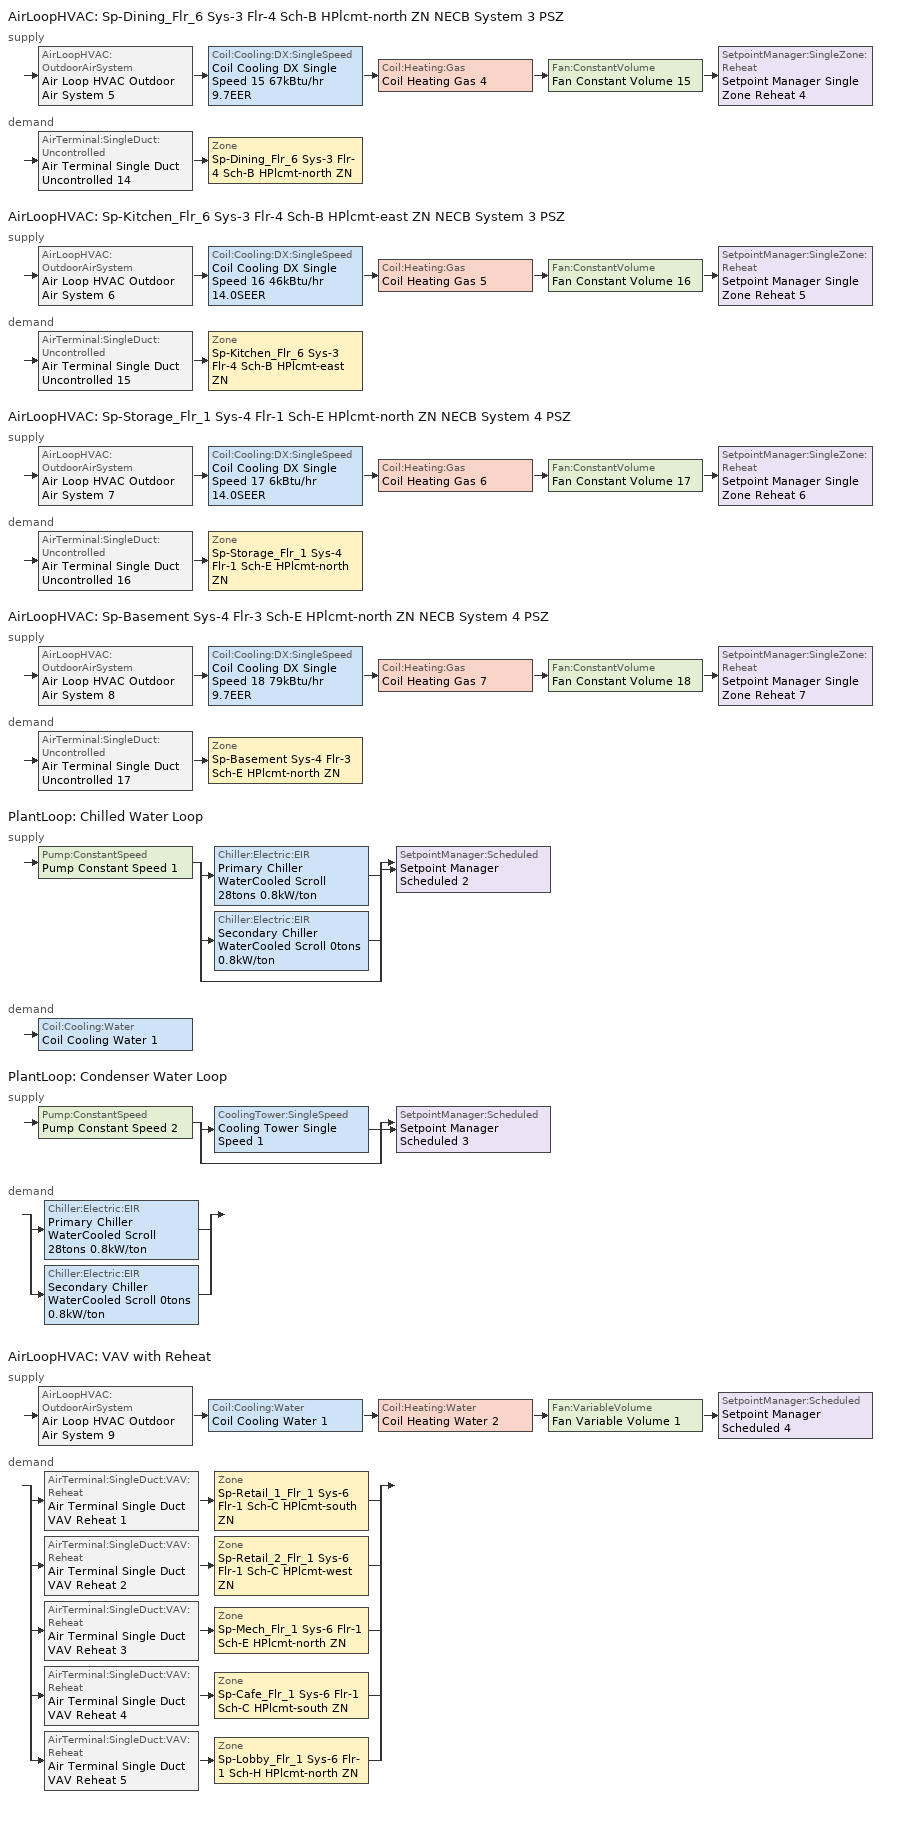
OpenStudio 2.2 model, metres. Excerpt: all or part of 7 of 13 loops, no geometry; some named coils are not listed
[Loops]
AirLoopHVAC 'Sp-Dining_Flr_6 Sys-3 Flr-4 Sch-B HPlcmt-north ZN NECB System 3 PSZ'
 supply: AirLoopHVAC:OutdoorAirSystem 'Air Loop HVAC Outdoor Air System 5' > Coil:Cooling:DX:SingleSpeed 'Coil Cooling DX Single Speed 15 67kBtu/hr 9.7EER' > Coil:Heating:Gas 'Coil Heating Gas 4' > Fan:ConstantVolume 'Fan Constant Volume 15' > SetpointManager:SingleZone:Reheat 'Setpoint Manager Single Zone Reheat 4'
 demand: AirTerminal:SingleDuct:Uncontrolled 'Air Terminal Single Duct Uncontrolled 14' > Zone 'Sp-Dining_Flr_6 Sys-3 Flr-4 Sch-B HPlcmt-north ZN'
AirLoopHVAC 'Sp-Kitchen_Flr_6 Sys-3 Flr-4 Sch-B HPlcmt-east ZN NECB System 3 PSZ'
 supply: AirLoopHVAC:OutdoorAirSystem 'Air Loop HVAC Outdoor Air System 6' > Coil:Cooling:DX:SingleSpeed 'Coil Cooling DX Single Speed 16 46kBtu/hr 14.0SEER' > Coil:Heating:Gas 'Coil Heating Gas 5' > Fan:ConstantVolume 'Fan Constant Volume 16' > SetpointManager:SingleZone:Reheat 'Setpoint Manager Single Zone Reheat 5'
 demand: AirTerminal:SingleDuct:Uncontrolled 'Air Terminal Single Duct Uncontrolled 15' > Zone 'Sp-Kitchen_Flr_6 Sys-3 Flr-4 Sch-B HPlcmt-east ZN'
AirLoopHVAC 'Sp-Storage_Flr_1 Sys-4 Flr-1 Sch-E HPlcmt-north ZN NECB System 4 PSZ'
 supply: AirLoopHVAC:OutdoorAirSystem 'Air Loop HVAC Outdoor Air System 7' > Coil:Cooling:DX:SingleSpeed 'Coil Cooling DX Single Speed 17 6kBtu/hr 14.0SEER' > Coil:Heating:Gas 'Coil Heating Gas 6' > Fan:ConstantVolume 'Fan Constant Volume 17' > SetpointManager:SingleZone:Reheat 'Setpoint Manager Single Zone Reheat 6'
 demand: AirTerminal:SingleDuct:Uncontrolled 'Air Terminal Single Duct Uncontrolled 16' > Zone 'Sp-Storage_Flr_1 Sys-4 Flr-1 Sch-E HPlcmt-north ZN'
AirLoopHVAC 'Sp-Basement Sys-4 Flr-3 Sch-E HPlcmt-north ZN NECB System 4 PSZ'
 supply: AirLoopHVAC:OutdoorAirSystem 'Air Loop HVAC Outdoor Air System 8' > Coil:Cooling:DX:SingleSpeed 'Coil Cooling DX Single Speed 18 79kBtu/hr 9.7EER' > Coil:Heating:Gas 'Coil Heating Gas 7' > Fan:ConstantVolume 'Fan Constant Volume 18' > SetpointManager:SingleZone:Reheat 'Setpoint Manager Single Zone Reheat 7'
 demand: AirTerminal:SingleDuct:Uncontrolled 'Air Terminal Single Duct Uncontrolled 17' > Zone 'Sp-Basement Sys-4 Flr-3 Sch-E HPlcmt-north ZN'
PlantLoop 'Chilled Water Loop'
 supply: Pump:ConstantSpeed 'Pump Constant Speed 1' > split
  | Chiller:Electric:EIR 'Primary Chiller WaterCooled Scroll 28tons 0.8kW/ton'
  | Chiller:Electric:EIR 'Secondary Chiller WaterCooled Scroll 0tons 0.8kW/ton'
  | bypass
  join > SetpointManager:Scheduled 'Setpoint Manager Scheduled 2'
 demand: Coil:Cooling:Water 'Coil Cooling Water 1'
PlantLoop 'Condenser Water Loop'
 supply: Pump:ConstantSpeed 'Pump Constant Speed 2' > split
  | CoolingTower:SingleSpeed 'Cooling Tower Single Speed 1'
  | bypass
  join > SetpointManager:Scheduled 'Setpoint Manager Scheduled 3'
 demand: split
  | Chiller:Electric:EIR 'Primary Chiller WaterCooled Scroll 28tons 0.8kW/ton'
  | Chiller:Electric:EIR 'Secondary Chiller WaterCooled Scroll 0tons 0.8kW/ton'
AirLoopHVAC 'VAV with Reheat'
 supply: AirLoopHVAC:OutdoorAirSystem 'Air Loop HVAC Outdoor Air System 9' > Coil:Cooling:Water 'Coil Cooling Water 1' > Coil:Heating:Water 'Coil Heating Water 2' > Fan:VariableVolume 'Fan Variable Volume 1' > SetpointManager:Scheduled 'Setpoint Manager Scheduled 4'
 demand: split
  | AirTerminal:SingleDuct:VAV:Reheat 'Air Terminal Single Duct VAV Reheat 1' > Zone 'Sp-Retail_1_Flr_1 Sys-6 Flr-1 Sch-C HPlcmt-south ZN'
  | AirTerminal:SingleDuct:VAV:Reheat 'Air Terminal Single Duct VAV Reheat 2' > Zone 'Sp-Retail_2_Flr_1 Sys-6 Flr-1 Sch-C HPlcmt-west ZN'
  | AirTerminal:SingleDuct:VAV:Reheat 'Air Terminal Single Duct VAV Reheat 3' > Zone 'Sp-Mech_Flr_1 Sys-6 Flr-1 Sch-E HPlcmt-north ZN'
  | AirTerminal:SingleDuct:VAV:Reheat 'Air Terminal Single Duct VAV Reheat 4' > Zone 'Sp-Cafe_Flr_1 Sys-6 Flr-1 Sch-C HPlcmt-south ZN'
  | AirTerminal:SingleDuct:VAV:Reheat 'Air Terminal Single Duct VAV Reheat 5' > Zone 'Sp-Lobby_Flr_1 Sys-6 Flr-1 Sch-H HPlcmt-north ZN'
[Sizing:Zone] Zone Cooling Design Supply Air Temperature Input Method=SupplyAirTemperature; Zone Cooling Design Supply Air Temperature {C}=13; Zone Cooling Design Supply Air Temperature Difference {deltaC}=11.11; Zone Heating Design Supply Air Temperature Input Method=SupplyAirTemperature; Zone Heating Design Supply Air Temperature {C}=43; Zone Heating Design Supply Air Temperature Difference {deltaC}=11.11; Zone Cooling Design Supply Air Humidity Ratio {kg-H2O/kg-air}=0.0085; Zone Heating Design Supply Air Humidity Ratio {kg-H2O/kg-air}=0.008; Zone Heating Sizing Factor=1.3; Zone Cooling Sizing Factor=1.1; Cooling Design Air Flow Method=DesignDay; Heating Design Air Flow Method=DesignDay; Account for Dedicated Outdoor Air System=No; Dedicated Outdoor Air System Control Strategy=NeutralSupplyAir; Dedicated Outdoor Air Low Setpoint Temperature for Design {C}=autosize; Dedicated Outdoor Air High Setpoint Temperature for Design {C}=autosize
Sp-Dining_Flr_6 Sys-3 Flr-4 Sch-B HPlcmt-north ZN; Sp-Kitchen_Flr_6 Sys-3 Flr-4 Sch-B HPlcmt-east ZN; Sp-Storage_Flr_1 Sys-4 Flr-1 Sch-E HPlcmt-north ZN; Sp-Basement Sys-4 Flr-3 Sch-E HPlcmt-north ZN; Sp-Mech_Flr_1 Sys-6 Flr-1 Sch-E HPlcmt-north ZN; Sp-Retail_2_Flr_1 Sys-6 Flr-1 Sch-C HPlcmt-west ZN; Sp-Retail_1_Flr_1 Sys-6 Flr-1 Sch-C HPlcmt-south ZN; Sp-Cafe_Flr_1 Sys-6 Flr-1 Sch-C HPlcmt-south ZN; Sp-Lobby_Flr_1 Sys-6 Flr-1 Sch-H HPlcmt-north ZN
[Zone equipment]
Sp-Dining_Flr_6 Sys-3 Flr-4 Sch-B HPlcmt-north ZN: Air Terminal Single Duct Uncontrolled 14, Zone HVAC Baseboard Convective Water 14
Sp-Kitchen_Flr_6 Sys-3 Flr-4 Sch-B HPlcmt-east ZN: Air Terminal Single Duct Uncontrolled 15, Zone HVAC Baseboard Convective Water 15
Sp-Storage_Flr_1 Sys-4 Flr-1 Sch-E HPlcmt-north ZN: Air Terminal Single Duct Uncontrolled 16, Zone HVAC Baseboard Convective Water 16
Sp-Basement Sys-4 Flr-3 Sch-E HPlcmt-north ZN: Air Terminal Single Duct Uncontrolled 17, Zone HVAC Baseboard Convective Water 17
Sp-Mech_Flr_1 Sys-6 Flr-1 Sch-E HPlcmt-north ZN: Air Terminal Single Duct VAV Reheat 3, Zone HVAC Baseboard Convective Water 20
Sp-Retail_2_Flr_1 Sys-6 Flr-1 Sch-C HPlcmt-west ZN: Air Terminal Single Duct VAV Reheat 2, Zone HVAC Baseboard Convective Water 19
Sp-Retail_1_Flr_1 Sys-6 Flr-1 Sch-C HPlcmt-south ZN: Air Terminal Single Duct VAV Reheat 1, Zone HVAC Baseboard Convective Water 18
Sp-Cafe_Flr_1 Sys-6 Flr-1 Sch-C HPlcmt-south ZN: Air Terminal Single Duct VAV Reheat 4, Zone HVAC Baseboard Convective Water 21
Sp-Lobby_Flr_1 Sys-6 Flr-1 Sch-H HPlcmt-north ZN: Air Terminal Single Duct VAV Reheat 5, Zone HVAC Baseboard Convective Water 22
[PlantLoop] Glycol Concentration=0; Plant Loop Volume {m3}=Autocalculate; Load Distribution Scheme=Optimal
Chilled Water Loop; Condenser Water Loop
[Sizing:Plant] Loop Design Temperature Difference {deltaC}=6; Sizing Option=NonCoincident; Zone Timesteps in Averaging Window=1; Coincident Sizing Factor Mode=None
Name | Loop Type | Design Loop Exit Temperature {C}
Chilled Water Loop | Cooling | 7
Condenser Water Loop | Condenser | 29
[AirLoopHVAC] Design Supply Air Flow Rate {m3/s}=AutoSize
Name | Availability Schedule | Availability Manager
Sp-Dining_Flr_6 Sys-3 Flr-4 Sch-B HPlcmt-north ZN NECB System 3 PSZ | Sp-Dining_Flr_6 Sys-3 Flr-4 Sch-B HPlcmt-north ZN NECB System 3 PSZ Occ Sch | Availability Manager Night Cycle 5
Sp-Kitchen_Flr_6 Sys-3 Flr-4 Sch-B HPlcmt-east ZN NECB System 3 PSZ | Sp-Kitchen_Flr_6 Sys-3 Flr-4 Sch-B HPlcmt-east ZN NECB System 3 PSZ Occ Sch | Availability Manager Night Cycle 6
Sp-Storage_Flr_1 Sys-4 Flr-1 Sch-E HPlcmt-north ZN NECB System 4 PSZ | Always On Discrete
Sp-Basement Sys-4 Flr-3 Sch-E HPlcmt-north ZN NECB System 4 PSZ | Sp-Basement Sys-4 Flr-3 Sch-E HPlcmt-north ZN NECB System 4 PSZ Occ Sch | Availability Manager Night Cycle 3
VAV with Reheat | VAV with Reheat Occ Sch | Availability Manager Night Cycle 7
[Sizing:System] Type of Load to Size On=Sensible; Design Outdoor Air Flow Rate {m3/s}=Autosize; Preheat Design Temperature {C}=7; Preheat Design Humidity Ratio {kg-H2O/kg-Air}=0.008; Precool Design Temperature {C}=13; Precool Design Humidity Ratio {kg-H2O/kg-Air}=0.008; Central Cooling Design Supply Air Temperature {C}=13; Sizing Option=NonCoincident; 100% Outdoor Air in Cooling=No; 100% Outdoor Air in Heating=No; Central Cooling Design Supply Air Humidity Ratio {kg-H2O/kg-Air}=0.0085; Central Heating Design Supply Air Humidity Ratio {kg-H2O/kg-Air}=0.008; Cooling Design Air Flow Method=DesignDay; Cooling Design Air Flow Rate {m3/s}=0; Heating Design Air Flow Method=DesignDay; Heating Design Air Flow Rate {m3/s}=0; System Outdoor Air Method=ZoneSum; Zone Maximum Outdoor Air Fraction=1; Cooling Supply Air Flow Rate Per Floor Area {m3/s-m2}=0.00996765; Cooling Fraction of Autosized Cooling Supply Air Flow Rate=1; Cooling Supply Air Flow Rate Per Unit Cooling Capacity {m3/s-W}=3.94755e-05; Heating Supply Air Flow Rate Per Floor Area {m3/s-m2}=0.00996765; Heating Fraction of Autosized Heating Supply Air Flow Rate=1; Heating Fraction of Autosized Cooling Supply Air Flow Rate=1; Heating Supply Air Flow Rate Per Unit Heating Capacity {m3/s-W}=3.15882e-05; Cooling Design Capacity Method=CoolingDesignCapacity; Cooling Design Capacity {W}=autosize; Cooling Design Capacity Per Floor Area {W/m2}=234.7; Fraction of Autosized Cooling Design Capacity=1; Heating Design Capacity Method=HeatingDesignCapacity; Heating Design Capacity {W}=autosize; Heating Design Capacity Per Floor Area {W/m2}=157; Fraction of Autosized Heating Design Capacity=1; Central Cooling Capacity Control Method=OnOff
Name | Minimum System Air Flow Ratio | Central Heating Design Supply Air Temperature {C}
Sp-Dining_Flr_6 Sys-3 Flr-4 Sch-B HPlcmt-north ZN NECB System 3 PSZ; Sp-Kitchen_Flr_6 Sys-3 Flr-4 Sch-B HPlcmt-east ZN NECB System 3 PSZ; Sp-Storage_Flr_1 Sys-4 Flr-1 Sch-E HPlcmt-north ZN NECB System 4 PSZ; Sp-Basement Sys-4 Flr-3 Sch-E HPlcmt-north ZN NECB System 4 PSZ | 1 | 43
VAV with Reheat | 0.3 | 13.1
[Fan:ConstantVolume] Availability Schedule=Always On Discrete; Fan Efficiency=0.39975; Pressure Rise {Pa}=640; Maximum Flow Rate {m3/s}=AutoSize; Motor Efficiency=0.615
Fan Constant Volume 15; Fan Constant Volume 16; Fan Constant Volume 17; Fan Constant Volume 18
[Coil:Cooling:DX:SingleSpeed] Availability Schedule=Always On Discrete; Rated Total Cooling Capacity {W}=autosize; Rated Sensible Heat Ratio=autosize; Rated Air Flow Rate {m3/s}=autosize; Rated Evaporator Fan Power Per Volume Flow Rate {W/(m3/s)}=773.3; Condenser Type=AirCooled; Evaporative Condenser Effectiveness=0; Evaporative Condenser Air Flow Rate {m3/s}=Autosize; Evaporative Condenser Pump Rated Power Consumption {W}=Autosize; Crankcase Heater Capacity {W}=0; Maximum Outdoor Dry-Bulb Temperature for Crankcase Heater Operation {C}=0; Basin Heater Capacity {W/K}=0; Basin Heater Setpoint Temperature {C}=10
Name | Rated COP {W/W} | Total Cooling Capacity Function of Temperature Curve | Total Cooling Capacity Function of Flow Fraction Curve | Energy Input Ratio Function of Temperature Curve | Energy Input Ratio Function of Flow Fraction Curve | Part Load Fraction Correlation Curve
Coil Cooling DX Single Speed 15 67kBtu/hr 9.7EER | 3.32962 | DXCOOL-NECB2011-REF-CAPFT 6 | DXCOOL-NECB2011-REF-CAPFFLOW 6 | DXCOOL-NECB2011-REF-COOLEIRFT 6 | DXCOOL-NECB2011-REF-COOLEIRFFLOW 6 | DXCOOL-NECB2011-REF-COOLPLFFPLR 6
Coil Cooling DX Single Speed 16 46kBtu/hr 14.0SEER | 3.8248 | DXCOOL-NECB2011-REF-CAPFT 7 | DXCOOL-NECB2011-REF-CAPFFLOW 7 | DXCOOL-NECB2011-REF-COOLEIRFT 7 | DXCOOL-NECB2011-REF-COOLEIRFFLOW 7 | DXCOOL-NECB2011-REF-COOLPLFFPLR 7
Coil Cooling DX Single Speed 17 6kBtu/hr 14.0SEER | 3.8248 | DXCOOL-NECB2011-REF-CAPFT 8 | DXCOOL-NECB2011-REF-CAPFFLOW 8 | DXCOOL-NECB2011-REF-COOLEIRFT 8 | DXCOOL-NECB2011-REF-COOLEIRFFLOW 8 | DXCOOL-NECB2011-REF-COOLPLFFPLR 8
Coil Cooling DX Single Speed 18 79kBtu/hr 9.7EER | 3.33874 | DXCOOL-NECB2011-REF-CAPFT 9 | DXCOOL-NECB2011-REF-CAPFFLOW 9 | DXCOOL-NECB2011-REF-COOLEIRFT 9 | DXCOOL-NECB2011-REF-COOLEIRFFLOW 9 | DXCOOL-NECB2011-REF-COOLPLFFPLR 9
[Controller:OutdoorAir] Minimum Outdoor Air Flow Rate {m3/s}=0; Maximum Outdoor Air Flow Rate {m3/s}=Autosize; Economizer Control Action Type=ModulateFlow; Lockout Type=NoLockout; Minimum Limit Type=FixedMinimum; High Humidity Control=No; Heat Recovery Bypass Control Type=BypassWhenWithinEconomizerLimits
Name | Economizer Control Type | Economizer Maximum Limit Dry-Bulb Temperature {C} | Economizer Maximum Limit Enthalpy {J/kg} | Economizer Minimum Limit Dry-Bulb Temperature {C} | Minimum Outdoor Air Schedule | Controller Mechanical Ventilation
Controller Outdoor Air 5 | NoEconomizer | 28 | 64000 | -100 | Sp-Dining_Flr_6 Sys-3 Flr-4 Sch-B HPlcmt-north ZN NECB System 3 PSZ Occ Sch | Controller Mechanical Ventilation 5
Controller Outdoor Air 6 | NoEconomizer | 28 | 64000 | -100 | Sp-Kitchen_Flr_6 Sys-3 Flr-4 Sch-B HPlcmt-east ZN NECB System 3 PSZ Occ Sch | Controller Mechanical Ventilation 6
Controller Outdoor Air 7 | NoEconomizer | 28 | 64000 | -100 | Always On Discrete | Controller Mechanical Ventilation 7
Controller Outdoor Air 8 | DifferentialEnthalpy |  |  |  | Sp-Basement Sys-4 Flr-3 Sch-E HPlcmt-north ZN NECB System 4 PSZ Occ Sch | Controller Mechanical Ventilation 8
Controller Outdoor Air 9 | DifferentialEnthalpy |  |  |  | VAV with Reheat Occ Sch | Controller Mechanical Ventilation 9
[Controller:MechanicalVentilation] Availability Schedule=Always On Discrete; System Outdoor Air Method=ZoneSum
Controller Mechanical Ventilation 5; Controller Mechanical Ventilation 6; Controller Mechanical Ventilation 7; Controller Mechanical Ventilation 8; Controller Mechanical Ventilation 9
[AirLoopHVAC:OutdoorAirSystem]
Name | Controller
Air Loop HVAC Outdoor Air System 5 | Controller Outdoor Air 5
Air Loop HVAC Outdoor Air System 6 | Controller Outdoor Air 6
Air Loop HVAC Outdoor Air System 7 | Controller Outdoor Air 7
Air Loop HVAC Outdoor Air System 8 | Controller Outdoor Air 8
Air Loop HVAC Outdoor Air System 9 | Controller Outdoor Air 9
[Controller:WaterCoil]
Controller Water Coil 3: Water Coil=Coil Cooling Water 1; Action=Reverse; Minimum Actuated Flow {m3/s}=0
[SetpointManager:Scheduled] Control Variable=Temperature
Name | Schedule
Setpoint Manager Scheduled 2 | CHW Temp
Setpoint Manager Scheduled 3 | CW Temp
Setpoint Manager Scheduled 4 | Supply Air Temp
[AirTerminal:SingleDuct:Uncontrolled] Availability Schedule=Always On Discrete; Maximum Air Flow Rate {m3/s}=AutoSize
Air Terminal Single Duct Uncontrolled 14; Air Terminal Single Duct Uncontrolled 15; Air Terminal Single Duct Uncontrolled 16; Air Terminal Single Duct Uncontrolled 17
[Coil:Heating:Gas] Availability Schedule=Always On Discrete; Gas Burner Efficiency=0.8; Nominal Capacity {W}=AutoSize; Parasitic Electric Load {W}=0; Parasitic Gas Load {W}=0
Coil Heating Gas 4; Coil Heating Gas 5; Coil Heating Gas 6; Coil Heating Gas 7
[SetpointManager:SingleZone:Reheat] Minimum Supply Air Temperature {C}=13; Maximum Supply Air Temperature {C}=43
Name | Control Zone
Setpoint Manager Single Zone Reheat 4 | Sp-Dining_Flr_6 Sys-3 Flr-4 Sch-B HPlcmt-north ZN
Setpoint Manager Single Zone Reheat 5 | Sp-Kitchen_Flr_6 Sys-3 Flr-4 Sch-B HPlcmt-east ZN
Setpoint Manager Single Zone Reheat 6 | Sp-Storage_Flr_1 Sys-4 Flr-1 Sch-E HPlcmt-north ZN
Setpoint Manager Single Zone Reheat 7 | Sp-Basement Sys-4 Flr-3 Sch-E HPlcmt-north ZN
[Pump:ConstantSpeed] Rated Flow Rate {m3/s}=autosize; Rated Pump Head {Pa}=179352; Rated Power Consumption {W}=autosize; Fraction of Motor Inefficiencies to Fluid Stream=0; Pump Control Type=Intermittent
Name | Motor Efficiency
Pump Constant Speed 1 | 0.865
Pump Constant Speed 2 | 0.895
[Chiller:Electric:EIR] Reference COP {W/W}=4.5032; Minimum Part Load Ratio=0.25; Minimum Unloading Ratio=0.25; Condenser Type=WaterCooled; Chiller Flow Mode=LeavingSetpointModulated; Design Heat Recovery Water Flow Rate {m3/s}=0; Sizing Factor=1; Basin Heater Capacity {W/K}=0; Basin Heater Setpoint Temperature {C}=10
Name | Reference Capacity {W} | Cooling Capacity Function of Temperature Curve | Electric Input to Cooling Output Ratio Function of Temperature Curve | Electric Input to Cooling Output Ratio Function of Part Load Ratio Curve
Primary Chiller WaterCooled Scroll 28tons 0.8kW/ton | 98802.6 | WaterCooled_Scroll_CAPFT_NECB2011 | WaterCooled_Scroll_EIRFT_NECB2011 | WaterCooled_Scroll_EIRFPLR_NECB2011
Secondary Chiller WaterCooled Scroll 0tons 0.8kW/ton | 0.001 | WaterCooled_Scroll_CAPFT_NECB2011 1 | WaterCooled_Scroll_EIRFT_NECB2011 1 | WaterCooled_Scroll_EIRFPLR_NECB2011 1
[CoolingTower:SingleSpeed]
Cooling Tower Single Speed 1: Design Water Flow Rate {m3/s}=autosize; Design Air Flow Rate {m3/s}=autosize; Fan Power at Design Air Flow Rate {W}=1811.15; U-Factor Times Area Value at Design Air Flow Rate {W/K}=autosize; Air Flow Rate in Free Convection Regime {m3/s}=autosize; U-Factor Times Area Value at Free Convection Air Flow Rate {W/K}=autosize; Performance Input Method=UFactorTimesAreaAndDesignWaterFlowRate; Free Convection Capacity {W}=0; Basin Heater Capacity {W/K}=0; Evaporation Loss Mode=LossFactor; Evaporation Loss Factor {percent/K}=0.2; Drift Loss Percent {percent}=0.008; Blowdown Calculation Mode=ConcentrationRatio; Blowdown Concentration Ratio=3; Capacity Control=FanCycling; Number of Cells=1; Cell Control=MinimalCell; Cell Minimum  Water Flow Rate Fraction=0.33; Cell Maximum Water Flow Rate Fraction=2.5; Sizing Factor=1
[Fan:VariableVolume]
Fan Variable Volume 1: Availability Schedule=Always On Discrete; Fan Efficiency=0.549965; Pressure Rise {Pa}=1458.33; Maximum Flow Rate {m3/s}=Autosize; Fan Power Minimum Flow Rate Input Method=Fraction; Fan Power Minimum Flow Fraction=0.5; Fan Power Minimum Air Flow Rate {m3/s}=0; Motor Efficiency=0.8461; Motor In Airstream Fraction=1; Fan Power Coefficient 1=-4.1457; Fan Power Coefficient 2=16.803; Fan Power Coefficient 3=-19.471; Fan Power Coefficient 4=7.8488; Fan Power Coefficient 5=0
[Coil:Cooling:Water]
Coil Cooling Water 1: Availability Schedule=Always On Discrete
[AirTerminal:SingleDuct:VAV:Reheat] Availability Schedule=Always On Discrete; Maximum Air Flow Rate {m3/s}=AutoSize; Zone Minimum Air Flow Input Method=Constant; Constant Minimum Air Flow Fraction=0.3; Maximum Hot Water or Steam Flow Rate {m3/s}=AutoSize; Minimum Hot Water or Steam Flow Rate {m3/s}=0; Convergence Tolerance=0.001; Damper Heating Action=Normal; Maximum Flow per Zone Floor Area During Reheat {m3/s-m2}=AutoSize; Maximum Flow Fraction During Reheat=AutoSize; Control For Outdoor Air=No
Name | Fixed Minimum Air Flow Rate {m3/s} | Reheat Coil | Maximum Reheat Air Temperature {C}
Air Terminal Single Duct VAV Reheat 1 | 0.134143 | Coil Heating Water 3 | 43
Air Terminal Single Duct VAV Reheat 2 | 0.155338 | Coil Heating Water 4 | 43
Air Terminal Single Duct VAV Reheat 3 | 0.328486 | Coil Heating Water 5 | 18
Air Terminal Single Duct VAV Reheat 4 | 0.377724 | Coil Heating Water 6 | 43
Air Terminal Single Duct VAV Reheat 5 | 2.61637 | Coil Heating Water 7 | 43
[AvailabilityManager:NightCycle] Control Type=CycleOnAny; Thermostat Tolerance {deltaC}=1; Cycling Run Time {s}=3600
Availability Manager Night Cycle 3; Availability Manager Night Cycle 5; Availability Manager Night Cycle 6; Availability Manager Night Cycle 7
[Schedule:Ruleset]
Name | Default Day Schedule | Summer Design Day Schedule | Winter Design Day Schedule
CHW Temp | Schedule Day 4
CW Temp | Schedule Day 5
Supply Air Temp | Supply Air Temp Default
Sp-Basement Sys-4 Flr-3 Sch-E HPlcmt-north ZN NECB System 4 PSZ Occ Sch | Sp-Basement Sys-4 Flr-3 Sch-E HPlcmt-north ZN NECB System 4 PSZ Occ Sch Default | Sp-Basement Sys-4 Flr-3 Sch-E HPlcmt-north ZN NECB System 4 PSZ Occ Sch Summer Design Day | Sp-Basement Sys-4 Flr-3 Sch-E HPlcmt-north ZN NECB System 4 PSZ Occ Sch Winter Design Day
Sp-Dining_Flr_6 Sys-3 Flr-4 Sch-B HPlcmt-north ZN NECB System 3 PSZ Occ Sch | Sp-Dining_Flr_6 Sys-3 Flr-4 Sch-B HPlcmt-north ZN NECB System 3 PSZ Occ Sch Default | Sp-Dining_Flr_6 Sys-3 Flr-4 Sch-B HPlcmt-north ZN NECB System 3 PSZ Occ Sch Summer Design Day | Sp-Dining_Flr_6 Sys-3 Flr-4 Sch-B HPlcmt-north ZN NECB System 3 PSZ Occ Sch Winter Design Day
Sp-Kitchen_Flr_6 Sys-3 Flr-4 Sch-B HPlcmt-east ZN NECB System 3 PSZ Occ Sch | Sp-Kitchen_Flr_6 Sys-3 Flr-4 Sch-B HPlcmt-east ZN NECB System 3 PSZ Occ Sch Default | Sp-Kitchen_Flr_6 Sys-3 Flr-4 Sch-B HPlcmt-east ZN NECB System 3 PSZ Occ Sch Summer Design Day | Sp-Kitchen_Flr_6 Sys-3 Flr-4 Sch-B HPlcmt-east ZN NECB System 3 PSZ Occ Sch Winter Design Day
VAV with Reheat Occ Sch | VAV with Reheat Occ Sch Default | VAV with Reheat Occ Sch Summer Design Day | VAV with Reheat Occ Sch Winter Design Day
[Schedule:Day]
Schedule Day 4; wkdCHW Temp 1; satCHW Temp 1; sunCHW Temp 1: 1, 0, 7, 2, 0, 7, 3, 0, 7, 4, 0, 7, 5, 0, 7, 6, 0, 7, 7, 0, 7, 8, 0, 7, 9, 0, 7, 10, 0, 7, 11, 0, 7, 12, 0, 7, 13, 0, 7, 14, 0, 7, 15, 0, 7, 16, 0, 7, 17, 0, 7, 18, 0, 7, 19, 0, 7, 20, 0, 7, 21, 0, 7, 22, 0, 7, 23, 0, 7, 24, 0, 7
Schedule Day 5; wkdCW Temp 1; satCW Temp 1; sunCW Temp 1: 1, 0, 29, 2, 0, 29, 3, 0, 29, 4, 0, 29, 5, 0, 29, 6, 0, 29, 7, 0, 29, 8, 0, 29, 9, 0, 29, 10, 0, 29, 11, 0, 29, 12, 0, 29, 13, 0, 29, 14, 0, 29, 15, 0, 29, 16, 0, 29, 17, 0, 29, 18, 0, 29, 19, 0, 29, 20, 0, 29, 21, 0, 29, 22, 0, 29, 23, 0, 29, 24, 0, 29
Supply Air Temp Default: 24, 0, 13
Sp-Basement Sys-4 Flr-3 Sch-E HPlcmt-north ZN NECB System 4 PSZ Occ Sch Default; Sp-Basement Sys-4 Flr-3 Sch-E HPlcmt-north ZN NECB System 4 PSZ Occ Sch Winter Design Day; Sp-Basement Sys-4 Flr-3 Sch-E HPlcmt-north ZN NECB System 4 PSZ Occ Sch Summer Design Day; Sp-Dining_Flr_6 Sys-3 Flr-4 Sch-B HPlcmt-north ZN NECB System 3 PSZ Occ Sch Default; Sp-Dining_Flr_6 Sys-3 Flr-4 Sch-B HPlcmt-north ZN NECB System 3 PSZ Occ Sch Winter Design Day; Sp-Dining_Flr_6 Sys-3 Flr-4 Sch-B HPlcmt-north ZN NECB System 3 PSZ Occ Sch Summer Design Day; Sp-Kitchen_Flr_6 Sys-3 Flr-4 Sch-B HPlcmt-east ZN NECB System 3 PSZ Occ Sch Default; Sp-Kitchen_Flr_6 Sys-3 Flr-4 Sch-B HPlcmt-east ZN NECB System 3 PSZ Occ Sch Winter Design Day; Sp-Kitchen_Flr_6 Sys-3 Flr-4 Sch-B HPlcmt-east ZN NECB System 3 PSZ Occ Sch Summer Design Day; VAV with Reheat Occ Sch Default; VAV with Reheat Occ Sch Winter Design Day; VAV with Reheat Occ Sch Summer Design Day; VAV with Reheat Occ Sch Monday; VAV with Reheat Occ Sch Tuesday; VAV with Reheat Occ Sch Wednesday; VAV with Reheat Occ Sch Thursday; VAV with Reheat Occ Sch Friday; VAV with Reheat Occ Sch Saturday; VAV with Reheat Occ Sch Sunday: 24, 0, 1
Sp-Basement Sys-4 Flr-3 Sch-E HPlcmt-north ZN NECB System 4 PSZ Occ Sch Monday; Sp-Basement Sys-4 Flr-3 Sch-E HPlcmt-north ZN NECB System 4 PSZ Occ Sch Tuesday; Sp-Basement Sys-4 Flr-3 Sch-E HPlcmt-north ZN NECB System 4 PSZ Occ Sch Wednesday; Sp-Basement Sys-4 Flr-3 Sch-E HPlcmt-north ZN NECB System 4 PSZ Occ Sch Thursday; Sp-Basement Sys-4 Flr-3 Sch-E HPlcmt-north ZN NECB System 4 PSZ Occ Sch Friday: 8, 0, 0, 19, 0, 1, 24, 0, 0
Sp-Basement Sys-4 Flr-3 Sch-E HPlcmt-north ZN NECB System 4 PSZ Occ Sch Saturday: 9, 0, 0, 13, 0, 1, 24, 0, 0
Sp-Basement Sys-4 Flr-3 Sch-E HPlcmt-north ZN NECB System 4 PSZ Occ Sch Sunday: 24, 0, 0
Sp-Dining_Flr_6 Sys-3 Flr-4 Sch-B HPlcmt-north ZN NECB System 3 PSZ Occ Sch Monday; Sp-Dining_Flr_6 Sys-3 Flr-4 Sch-B HPlcmt-north ZN NECB System 3 PSZ Occ Sch Tuesday; Sp-Dining_Flr_6 Sys-3 Flr-4 Sch-B HPlcmt-north ZN NECB System 3 PSZ Occ Sch Wednesday; Sp-Dining_Flr_6 Sys-3 Flr-4 Sch-B HPlcmt-north ZN NECB System 3 PSZ Occ Sch Thursday; Sp-Dining_Flr_6 Sys-3 Flr-4 Sch-B HPlcmt-north ZN NECB System 3 PSZ Occ Sch Friday; Sp-Kitchen_Flr_6 Sys-3 Flr-4 Sch-B HPlcmt-east ZN NECB System 3 PSZ Occ Sch Monday; Sp-Kitchen_Flr_6 Sys-3 Flr-4 Sch-B HPlcmt-east ZN NECB System 3 PSZ Occ Sch Tuesday; Sp-Kitchen_Flr_6 Sys-3 Flr-4 Sch-B HPlcmt-east ZN NECB System 3 PSZ Occ Sch Wednesday; Sp-Kitchen_Flr_6 Sys-3 Flr-4 Sch-B HPlcmt-east ZN NECB System 3 PSZ Occ Sch Thursday; Sp-Kitchen_Flr_6 Sys-3 Flr-4 Sch-B HPlcmt-east ZN NECB System 3 PSZ Occ Sch Friday: 1, 0, 1, 10, 0, 0, 24, 0, 1
Sp-Dining_Flr_6 Sys-3 Flr-4 Sch-B HPlcmt-north ZN NECB System 3 PSZ Occ Sch Saturday; Sp-Kitchen_Flr_6 Sys-3 Flr-4 Sch-B HPlcmt-east ZN NECB System 3 PSZ Occ Sch Saturday: 2, 0, 1, 10, 0, 0, 24, 0, 1
Sp-Dining_Flr_6 Sys-3 Flr-4 Sch-B HPlcmt-north ZN NECB System 3 PSZ Occ Sch Sunday; Sp-Kitchen_Flr_6 Sys-3 Flr-4 Sch-B HPlcmt-east ZN NECB System 3 PSZ Occ Sch Sunday: 1, 0, 0, 2, 0, 1, 11, 0, 0, 23, 0, 1, 24, 0, 0
[Schedule:Rule] Date Specification Type=DateRange; Start Month=1; Start Day=1; End Month=12
Name | Schedule Ruleset | Rule Order | Day Schedule | Apply Sunday | Apply Monday | Apply Tuesday | Apply Wednesday | Apply Thursday | Apply Friday | Apply Saturday | End Day
wkdCHW Temp rule | CHW Temp | 2 | wkdCHW Temp 1 | No | Yes | Yes | Yes | Yes | Yes | No | 31
satCHW Temprule | CHW Temp | 1 | satCHW Temp 1 | No | No | No | No | No | No | Yes | 31
sunCHW Temprule | CHW Temp | 0 | sunCHW Temp 1 | Yes | No | No | No | No | No | No | 31
wkdCW Temp rule | CW Temp | 2 | wkdCW Temp 1 | No | Yes | Yes | Yes | Yes | Yes | No | 31
satCW Temprule | CW Temp | 1 | satCW Temp 1 | No | No | No | No | No | No | Yes | 31
sunCW Temprule | CW Temp | 0 | sunCW Temp 1 | Yes | No | No | No | No | No | No | 31
Sp-Basement Sys-4 Flr-3 Sch-E HPlcmt-north ZN NECB System 4 PSZ Occ Sch Monday Rule | Sp-Basement Sys-4 Flr-3 Sch-E HPlcmt-north ZN NECB System 4 PSZ Occ Sch | 6 | Sp-Basement Sys-4 Flr-3 Sch-E HPlcmt-north ZN NECB System 4 PSZ Occ Sch Monday |  | Yes |  |  |  |  |  | 25
Sp-Basement Sys-4 Flr-3 Sch-E HPlcmt-north ZN NECB System 4 PSZ Occ Sch Tuesday Rule | Sp-Basement Sys-4 Flr-3 Sch-E HPlcmt-north ZN NECB System 4 PSZ Occ Sch | 5 | Sp-Basement Sys-4 Flr-3 Sch-E HPlcmt-north ZN NECB System 4 PSZ Occ Sch Tuesday |  |  | Yes |  |  |  |  | 26
Sp-Basement Sys-4 Flr-3 Sch-E HPlcmt-north ZN NECB System 4 PSZ Occ Sch Wednesday Rule | Sp-Basement Sys-4 Flr-3 Sch-E HPlcmt-north ZN NECB System 4 PSZ Occ Sch | 4 | Sp-Basement Sys-4 Flr-3 Sch-E HPlcmt-north ZN NECB System 4 PSZ Occ Sch Wednesday |  |  |  | Yes |  |  |  | 27
Sp-Basement Sys-4 Flr-3 Sch-E HPlcmt-north ZN NECB System 4 PSZ Occ Sch Thursday Rule | Sp-Basement Sys-4 Flr-3 Sch-E HPlcmt-north ZN NECB System 4 PSZ Occ Sch | 3 | Sp-Basement Sys-4 Flr-3 Sch-E HPlcmt-north ZN NECB System 4 PSZ Occ Sch Thursday |  |  |  |  | Yes |  |  | 28
Sp-Basement Sys-4 Flr-3 Sch-E HPlcmt-north ZN NECB System 4 PSZ Occ Sch Friday Rule | Sp-Basement Sys-4 Flr-3 Sch-E HPlcmt-north ZN NECB System 4 PSZ Occ Sch | 2 | Sp-Basement Sys-4 Flr-3 Sch-E HPlcmt-north ZN NECB System 4 PSZ Occ Sch Friday |  |  |  |  |  | Yes |  | 29
Sp-Basement Sys-4 Flr-3 Sch-E HPlcmt-north ZN NECB System 4 PSZ Occ Sch Saturday Rule | Sp-Basement Sys-4 Flr-3 Sch-E HPlcmt-north ZN NECB System 4 PSZ Occ Sch | 1 | Sp-Basement Sys-4 Flr-3 Sch-E HPlcmt-north ZN NECB System 4 PSZ Occ Sch Saturday |  |  |  |  |  |  | Yes | 30
Sp-Basement Sys-4 Flr-3 Sch-E HPlcmt-north ZN NECB System 4 PSZ Occ Sch Sunday Rule | Sp-Basement Sys-4 Flr-3 Sch-E HPlcmt-north ZN NECB System 4 PSZ Occ Sch | 0 | Sp-Basement Sys-4 Flr-3 Sch-E HPlcmt-north ZN NECB System 4 PSZ Occ Sch Sunday | Yes |  |  |  |  |  |  | 31
Sp-Dining_Flr_6 Sys-3 Flr-4 Sch-B HPlcmt-north ZN NECB System 3 PSZ Occ Sch Monday Rule | Sp-Dining_Flr_6 Sys-3 Flr-4 Sch-B HPlcmt-north ZN NECB System 3 PSZ Occ Sch | 6 | Sp-Dining_Flr_6 Sys-3 Flr-4 Sch-B HPlcmt-north ZN NECB System 3 PSZ Occ Sch Monday |  | Yes |  |  |  |  |  | 25
Sp-Dining_Flr_6 Sys-3 Flr-4 Sch-B HPlcmt-north ZN NECB System 3 PSZ Occ Sch Tuesday Rule | Sp-Dining_Flr_6 Sys-3 Flr-4 Sch-B HPlcmt-north ZN NECB System 3 PSZ Occ Sch | 5 | Sp-Dining_Flr_6 Sys-3 Flr-4 Sch-B HPlcmt-north ZN NECB System 3 PSZ Occ Sch Tuesday |  |  | Yes |  |  |  |  | 26
Sp-Dining_Flr_6 Sys-3 Flr-4 Sch-B HPlcmt-north ZN NECB System 3 PSZ Occ Sch Wednesday Rule | Sp-Dining_Flr_6 Sys-3 Flr-4 Sch-B HPlcmt-north ZN NECB System 3 PSZ Occ Sch | 4 | Sp-Dining_Flr_6 Sys-3 Flr-4 Sch-B HPlcmt-north ZN NECB System 3 PSZ Occ Sch Wednesday |  |  |  | Yes |  |  |  | 27
Sp-Dining_Flr_6 Sys-3 Flr-4 Sch-B HPlcmt-north ZN NECB System 3 PSZ Occ Sch Thursday Rule | Sp-Dining_Flr_6 Sys-3 Flr-4 Sch-B HPlcmt-north ZN NECB System 3 PSZ Occ Sch | 3 | Sp-Dining_Flr_6 Sys-3 Flr-4 Sch-B HPlcmt-north ZN NECB System 3 PSZ Occ Sch Thursday |  |  |  |  | Yes |  |  | 28
Sp-Dining_Flr_6 Sys-3 Flr-4 Sch-B HPlcmt-north ZN NECB System 3 PSZ Occ Sch Friday Rule | Sp-Dining_Flr_6 Sys-3 Flr-4 Sch-B HPlcmt-north ZN NECB System 3 PSZ Occ Sch | 2 | Sp-Dining_Flr_6 Sys-3 Flr-4 Sch-B HPlcmt-north ZN NECB System 3 PSZ Occ Sch Friday |  |  |  |  |  | Yes |  | 29
Sp-Dining_Flr_6 Sys-3 Flr-4 Sch-B HPlcmt-north ZN NECB System 3 PSZ Occ Sch Saturday Rule | Sp-Dining_Flr_6 Sys-3 Flr-4 Sch-B HPlcmt-north ZN NECB System 3 PSZ Occ Sch | 1 | Sp-Dining_Flr_6 Sys-3 Flr-4 Sch-B HPlcmt-north ZN NECB System 3 PSZ Occ Sch Saturday |  |  |  |  |  |  | Yes | 30
Sp-Dining_Flr_6 Sys-3 Flr-4 Sch-B HPlcmt-north ZN NECB System 3 PSZ Occ Sch Sunday Rule | Sp-Dining_Flr_6 Sys-3 Flr-4 Sch-B HPlcmt-north ZN NECB System 3 PSZ Occ Sch | 0 | Sp-Dining_Flr_6 Sys-3 Flr-4 Sch-B HPlcmt-north ZN NECB System 3 PSZ Occ Sch Sunday | Yes |  |  |  |  |  |  | 31
Sp-Kitchen_Flr_6 Sys-3 Flr-4 Sch-B HPlcmt-east ZN NECB System 3 PSZ Occ Sch Monday Rule | Sp-Kitchen_Flr_6 Sys-3 Flr-4 Sch-B HPlcmt-east ZN NECB System 3 PSZ Occ Sch | 6 | Sp-Kitchen_Flr_6 Sys-3 Flr-4 Sch-B HPlcmt-east ZN NECB System 3 PSZ Occ Sch Monday |  | Yes |  |  |  |  |  | 25
Sp-Kitchen_Flr_6 Sys-3 Flr-4 Sch-B HPlcmt-east ZN NECB System 3 PSZ Occ Sch Tuesday Rule | Sp-Kitchen_Flr_6 Sys-3 Flr-4 Sch-B HPlcmt-east ZN NECB System 3 PSZ Occ Sch | 5 | Sp-Kitchen_Flr_6 Sys-3 Flr-4 Sch-B HPlcmt-east ZN NECB System 3 PSZ Occ Sch Tuesday |  |  | Yes |  |  |  |  | 26
Sp-Kitchen_Flr_6 Sys-3 Flr-4 Sch-B HPlcmt-east ZN NECB System 3 PSZ Occ Sch Wednesday Rule | Sp-Kitchen_Flr_6 Sys-3 Flr-4 Sch-B HPlcmt-east ZN NECB System 3 PSZ Occ Sch | 4 | Sp-Kitchen_Flr_6 Sys-3 Flr-4 Sch-B HPlcmt-east ZN NECB System 3 PSZ Occ Sch Wednesday |  |  |  | Yes |  |  |  | 27
Sp-Kitchen_Flr_6 Sys-3 Flr-4 Sch-B HPlcmt-east ZN NECB System 3 PSZ Occ Sch Thursday Rule | Sp-Kitchen_Flr_6 Sys-3 Flr-4 Sch-B HPlcmt-east ZN NECB System 3 PSZ Occ Sch | 3 | Sp-Kitchen_Flr_6 Sys-3 Flr-4 Sch-B HPlcmt-east ZN NECB System 3 PSZ Occ Sch Thursday |  |  |  |  | Yes |  |  | 28
Sp-Kitchen_Flr_6 Sys-3 Flr-4 Sch-B HPlcmt-east ZN NECB System 3 PSZ Occ Sch Friday Rule | Sp-Kitchen_Flr_6 Sys-3 Flr-4 Sch-B HPlcmt-east ZN NECB System 3 PSZ Occ Sch | 2 | Sp-Kitchen_Flr_6 Sys-3 Flr-4 Sch-B HPlcmt-east ZN NECB System 3 PSZ Occ Sch Friday |  |  |  |  |  | Yes |  | 29
Sp-Kitchen_Flr_6 Sys-3 Flr-4 Sch-B HPlcmt-east ZN NECB System 3 PSZ Occ Sch Saturday Rule | Sp-Kitchen_Flr_6 Sys-3 Flr-4 Sch-B HPlcmt-east ZN NECB System 3 PSZ Occ Sch | 1 | Sp-Kitchen_Flr_6 Sys-3 Flr-4 Sch-B HPlcmt-east ZN NECB System 3 PSZ Occ Sch Saturday |  |  |  |  |  |  | Yes | 30
Sp-Kitchen_Flr_6 Sys-3 Flr-4 Sch-B HPlcmt-east ZN NECB System 3 PSZ Occ Sch Sunday Rule | Sp-Kitchen_Flr_6 Sys-3 Flr-4 Sch-B HPlcmt-east ZN NECB System 3 PSZ Occ Sch | 0 | Sp-Kitchen_Flr_6 Sys-3 Flr-4 Sch-B HPlcmt-east ZN NECB System 3 PSZ Occ Sch Sunday | Yes |  |  |  |  |  |  | 31
VAV with Reheat Occ Sch Monday Rule | VAV with Reheat Occ Sch | 6 | VAV with Reheat Occ Sch Monday |  | Yes |  |  |  |  |  | 25
VAV with Reheat Occ Sch Tuesday Rule | VAV with Reheat Occ Sch | 5 | VAV with Reheat Occ Sch Tuesday |  |  | Yes |  |  |  |  | 26
VAV with Reheat Occ Sch Wednesday Rule | VAV with Reheat Occ Sch | 4 | VAV with Reheat Occ Sch Wednesday |  |  |  | Yes |  |  |  | 27
VAV with Reheat Occ Sch Thursday Rule | VAV with Reheat Occ Sch | 3 | VAV with Reheat Occ Sch Thursday |  |  |  |  | Yes |  |  | 28
VAV with Reheat Occ Sch Friday Rule | VAV with Reheat Occ Sch | 2 | VAV with Reheat Occ Sch Friday |  |  |  |  |  | Yes |  | 29
VAV with Reheat Occ Sch Saturday Rule | VAV with Reheat Occ Sch | 1 | VAV with Reheat Occ Sch Saturday |  |  |  |  |  |  | Yes | 30
VAV with Reheat Occ Sch Sunday Rule | VAV with Reheat Occ Sch | 0 | VAV with Reheat Occ Sch Sunday | Yes |  |  |  |  |  |  | 31
[Schedule:Constant]
Always On Discrete: Value=1
[Curve:Biquadratic] Minimum Value of y=24
Name | Coefficient1 Constant | Coefficient2 x | Coefficient3 x**2 | Coefficient4 y | Coefficient5 y**2 | Coefficient6 x*y | Minimum Value of x | Maximum Value of x | Maximum Value of y
DXCOOL-NECB2011-REF-CAPFT 6; DXCOOL-NECB2011-REF-CAPFT 7; DXCOOL-NECB2011-REF-CAPFT 8; DXCOOL-NECB2011-REF-CAPFT 9 | 0.867905 | 0.0142459 | 0.00055436 | -0.0075575 | 3.3e-05 | -0.0001918 | 13 | 24 | 46
DXCOOL-NECB2011-REF-COOLEIRFT 6; DXCOOL-NECB2011-REF-COOLEIRFT 7; DXCOOL-NECB2011-REF-COOLEIRFT 8; DXCOOL-NECB2011-REF-COOLEIRFT 9 | 0.116936 | 0.0284933 | -0.0004112 | 0.0214108 | 0.00016103 | -0.0006791 | 13 | 24 | 46
WaterCooled_Scroll_CAPFT_NECB2011; WaterCooled_Scroll_CAPFT_NECB2011 1 | 0.94418 | 0.0337102 | 9.75564e-05 | -0.00322114 | -4.91832e-05 | -0.000177584 | 5 | 10 | 35
WaterCooled_Scroll_EIRFT_NECB2011; WaterCooled_Scroll_EIRFT_NECB2011 1 | 0.727393 | -0.0118922 | 0.000541177 | 0.00187934 | 0.000473461 | -0.000711472 | 5 | 10 | 35
[Curve:Quadratic] Minimum Value of x=0; Maximum Value of x=1
Name | Coefficient1 Constant | Coefficient2 x | Coefficient3 x**2
DXCOOL-NECB2011-REF-CAPFFLOW 6; DXCOOL-NECB2011-REF-COOLEIRFFLOW 6; DXCOOL-NECB2011-REF-CAPFFLOW 7; DXCOOL-NECB2011-REF-COOLEIRFFLOW 7; DXCOOL-NECB2011-REF-CAPFFLOW 8; DXCOOL-NECB2011-REF-COOLEIRFFLOW 8; DXCOOL-NECB2011-REF-CAPFFLOW 9; DXCOOL-NECB2011-REF-COOLEIRFFLOW 9 | 1 | 0 | 0
WaterCooled_Scroll_EIRFPLR_NECB2011; WaterCooled_Scroll_EIRFPLR_NECB2011 1 | 0.04412 | 0.640367 | 0.319555
[Curve:Cubic] Coefficient1 Constant=0.0277; Coefficient2 x=4.9151; Coefficient3 x**2=-8.184; Coefficient4 x**3=4.2702; Minimum Value of x=0.7; Maximum Value of x=1
DXCOOL-NECB2011-REF-COOLPLFFPLR 6; DXCOOL-NECB2011-REF-COOLPLFFPLR 7; DXCOOL-NECB2011-REF-COOLPLFFPLR 8; DXCOOL-NECB2011-REF-COOLPLFFPLR 9
